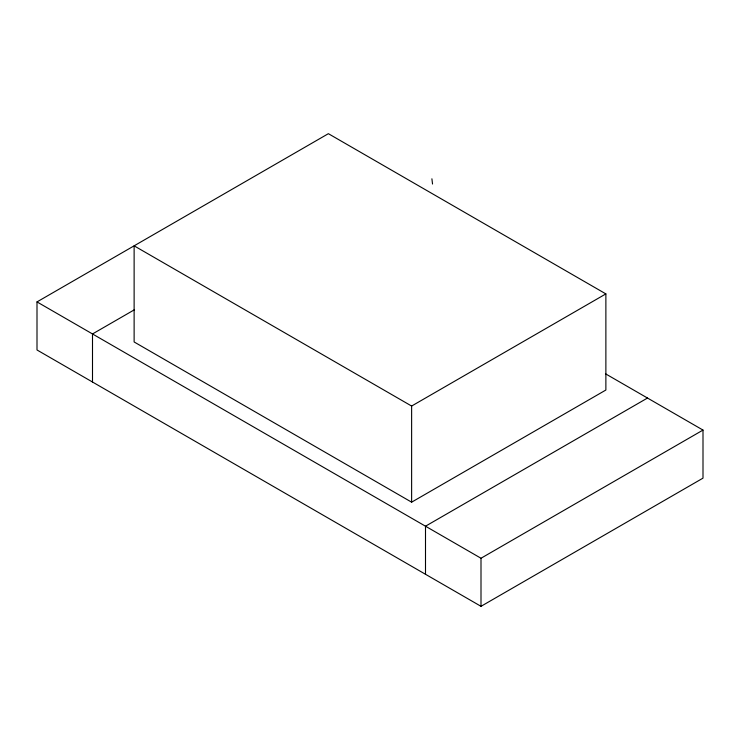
<?xml version="1.0" encoding="UTF-8"?>
<svg xmlns="http://www.w3.org/2000/svg" width="740" height="740" viewBox="0 0 740 740"><rect width="100%" height="100%" fill="white"/><g stroke="black" fill="none" stroke-linecap="round" stroke-linejoin="round"><path stroke-width="1.11" d="M605.496 373.793L703 430.079L703 478.142L481 606.319L37 349.974L37 301.911L328.375 133.681L605.875 293.9L605.875 390.026L411.625 502.173L134.125 341.963L134.125 245.837L411.625 406.047L605.875 293.9M134.504 309.709L92.5 333.953L92.5 382.016M647.5 398.037L425.5 526.205L425.5 574.277M37 301.911L481 558.247L703 430.079M431.901 178.803L432.539 184.029M481 558.247L481 606.319M411.625 406.047L411.625 502.173"/></g></svg>
